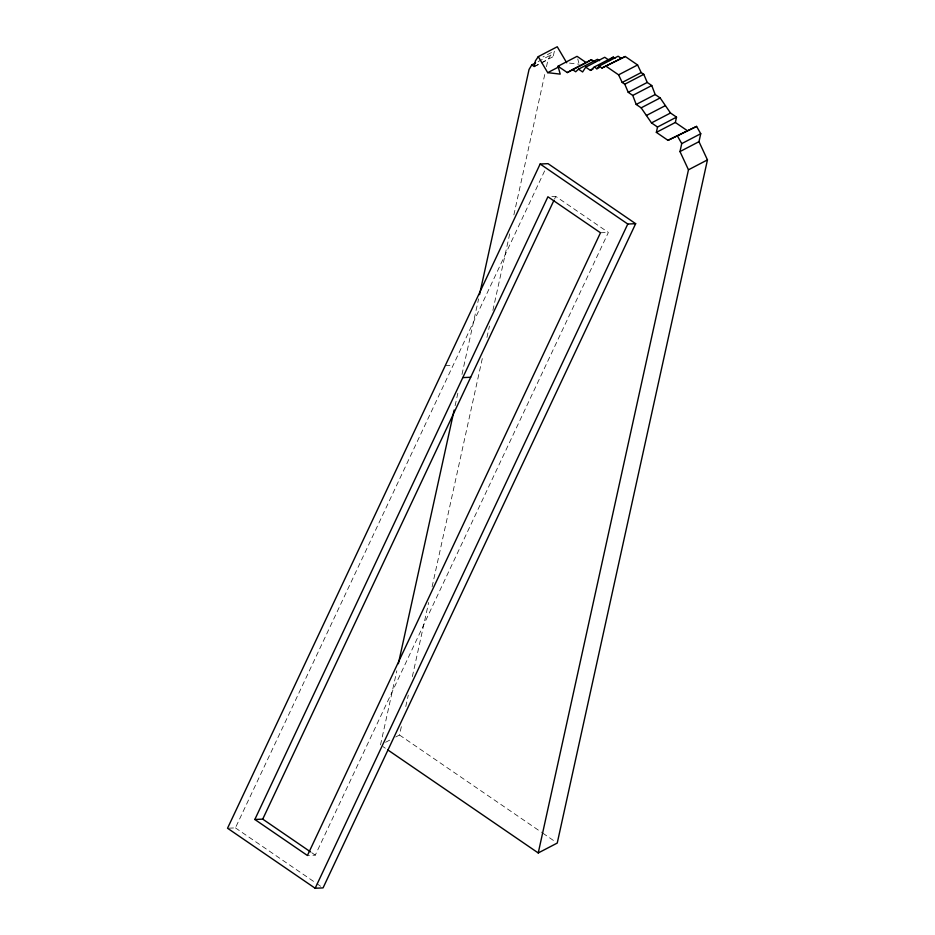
<?xml version="1.0" encoding="UTF-8"?>
<svg xmlns="http://www.w3.org/2000/svg" width="935" height="935" viewBox="0 0 935 935"><rect width="100%" height="100%" fill="white"/><g stroke="black" fill="none" stroke-linecap="round" stroke-linejoin="round"><path stroke-width="0.7" stroke-dasharray="4.67 3.51" d="M380.51 744.914L396.802 670.816M455.088 405.767L458.536 390.094M461.983 374.421L478.591 298.896M395.704 737.002L399.502 735.027L401.384 726.472M405.778 706.533L408.279 695.126M412.358 676.601L428.651 602.502M432.099 586.829L482.857 355.978M486.936 337.453L489.437 326.046M492.885 310.373L510.124 231.997M513.876 214.898L545.222 72.392M546.472 66.701L548.039 59.571L550.797 55.001L553.169 56.626L554.408 50.993L543.013 56.918M228.853 828.176L235.421 827.884L544.93 170.252M554.548 199.061L555.787 196.42L608.369 232.441L315.294 855.139L307.416 855.49M538.139 61.593L550.797 55.001M534.165 66.514L553.169 56.626M534.107 66.829L548.039 59.571M385.582 742.285L390.643 739.643M551.849 196.595L555.787 196.42M600.48 232.78L608.369 232.441M445.27 365.608L453.159 365.258M569.473 63.089L579.186 64.223M399.502 735.027L541.587 832.337M542.791 833.167L554.829 841.406M382.918 746.574L385.325 748.222M311.717 852.685L315.294 855.139M235.421 827.884L315.855 882.967M317.047 883.797L320.647 886.263M577.76 58.963L578.835 62.914"/><path stroke-width="1.4" d="M398.368 663.698L454.153 410.044M479.526 294.618L529.046 69.459L531.805 64.901L535.603 62.914M387.733 749.87L538.244 852.954L557.237 843.066L707.456 159.897L698.983 141.676L700.736 133.717L696.598 126.4L667.976 140.332L656.358 132.373L657.527 127.031L676.519 117.132L670.5 113.006L660.145 97.941L655.201 94.552L651.753 85.541L647.242 82.444L643.771 74.332L641.188 72.556L637.588 64.959L625.235 56.497L601.93 68.021L599.125 66.105L596.857 68.769L594.274 67.004L590.464 70.406L585.731 67.168L582.61 71.96L578.52 69.155L575.691 71.773L572.465 69.564L567.3 72.568L558.043 66.233L577.047 56.334L586.292 62.668L567.3 72.568M656.358 132.373L675.351 122.473L676.519 117.132M538.244 852.954L688.464 169.796L679.99 151.575L681.732 143.616L677.606 136.288M540.149 164.011L227.544 828.235L315.165 888.25L323.054 887.899L635.66 223.687L548.039 163.66L540.149 164.011L627.782 224.026L635.66 223.687M254.834 819.481L547.91 196.771L600.48 232.78L307.416 855.49L254.834 819.481L262.723 819.13L310.514 851.867M262.723 819.13L553.929 200.382M315.165 888.25L627.782 224.026M566.692 62.774L557.26 46.75L538.268 56.638L535.416 60.88L534.165 66.514L531.805 64.901M610.415 59.665L613.267 57.105L614.985 58.286M587.332 62.072L591.458 59.676L594.695 61.885M538.268 56.638L547.7 72.661L559.095 66.724M572.465 69.564L591.458 59.676M578.52 69.155L597.512 59.267L599.557 60.67M585.731 67.168L604.735 57.269L609.468 60.518M594.274 67.004L613.267 57.105M590.464 70.406L593 69.085M599.125 66.105L618.117 56.217L620.922 58.134M596.857 68.769L599.382 67.449M601.93 68.021L625.235 56.497M606.242 66.385L618.596 74.847L637.588 64.959M618.596 74.847L622.196 82.455L641.188 72.556M622.196 82.455L624.779 84.22L643.771 74.332M624.779 84.22L628.238 92.331L647.242 82.444M628.238 92.331L632.761 95.428L651.753 85.541M632.761 95.428L636.197 104.451L655.201 94.552M636.197 104.451L641.153 107.841L660.145 97.941M646.412 115.496L665.404 105.608M641.153 107.841L651.496 122.906L670.5 113.006M667.976 140.332L696.598 126.4M681.732 143.616L700.736 133.717M679.99 151.575L698.983 141.676M688.464 169.796L707.456 159.897M462.802 377.611L470.679 377.261M547.7 72.661L560.194 74.122L558.043 66.233M675.351 122.473L686.968 130.432M651.496 122.906L657.527 127.031"/></g></svg>
